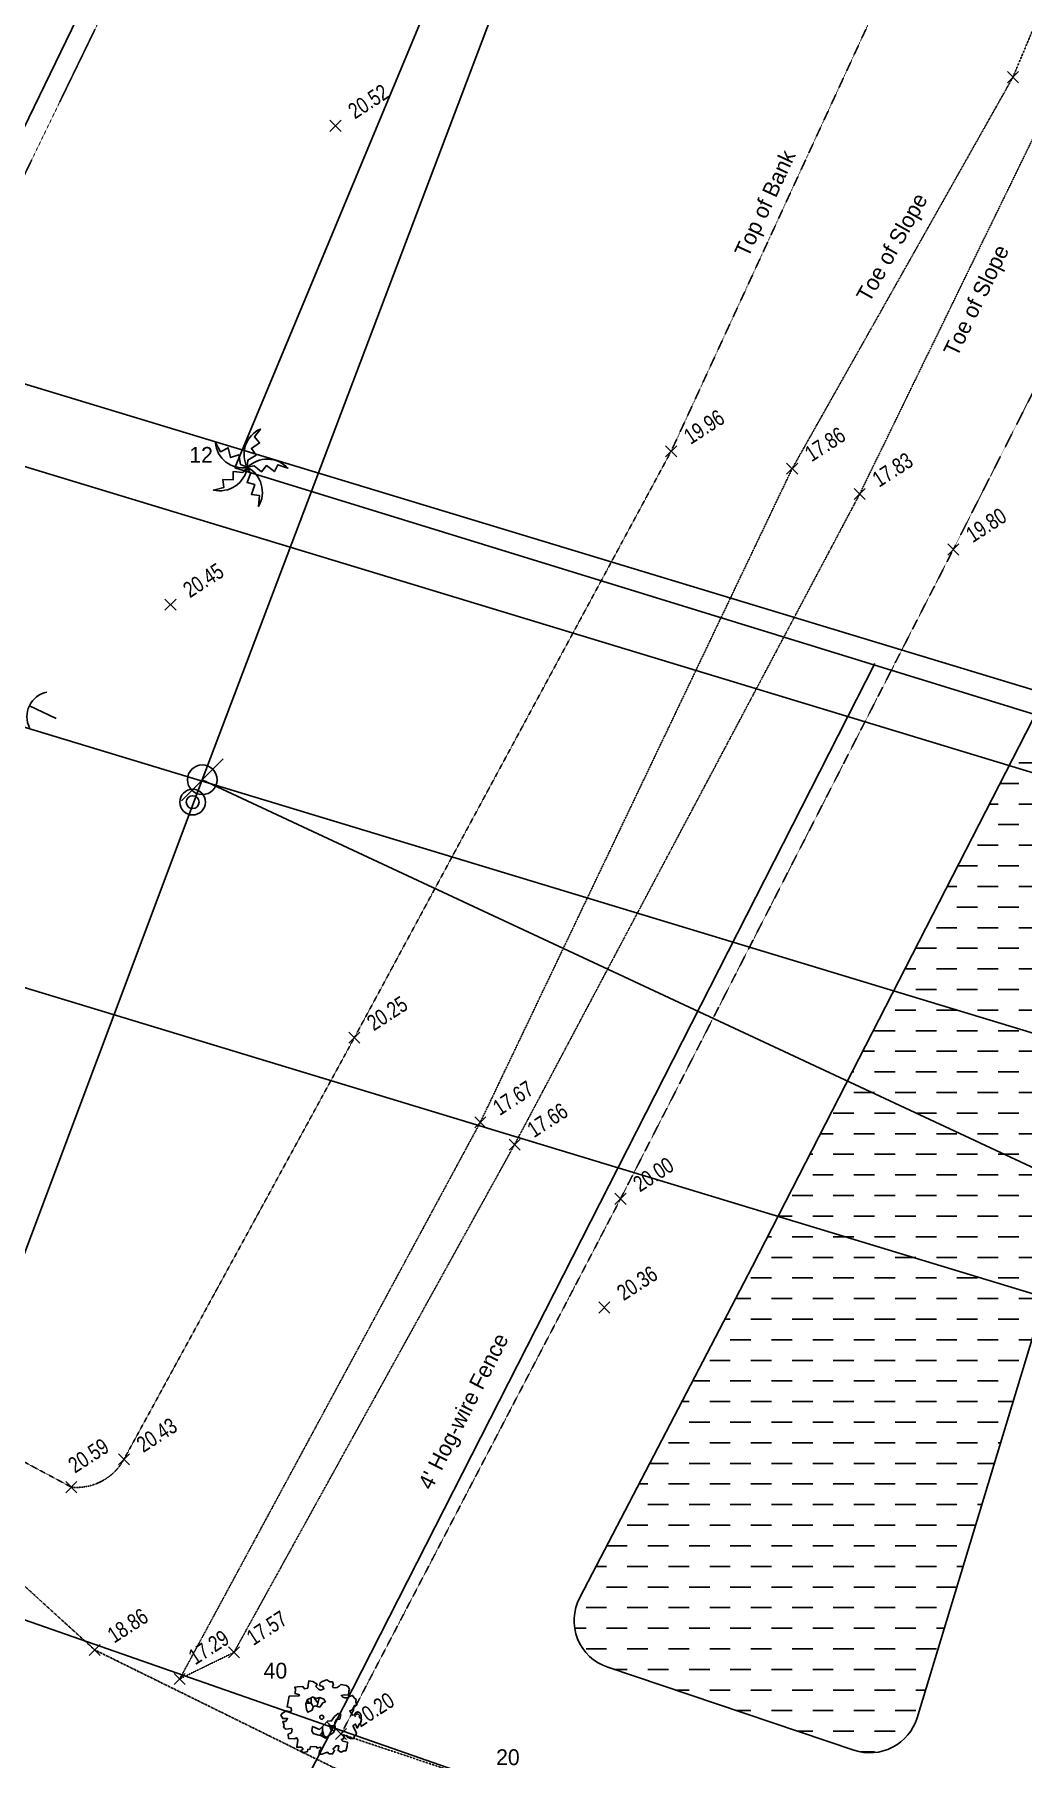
# Model space of a CAD drawing. Header units: inches. Extents: x -625442 to 34963, y -27993 to 66986.
# Drawn here: x -340169 to -338970, y 30717 to 32809 of the extents above; entities that cross this region are included whole.
import ezdxf
from ezdxf.enums import TextEntityAlignment as Align

# ---------------------------------------------------------------- set-up
doc = ezdxf.new("R2010")
doc.units = ezdxf.units.IN
doc.header["$LTSCALE"] = 0.5
doc.header["$MEASUREMENT"] = 0
for name, pattern in [('CENTERX2', [4, 2.5, -0.5, 0.5, -0.5]), ('DASHED2', [0.375, 0.25, -0.125]), ('DIVIDE2', [0.625, 0.25, -0.125, 0, -0.125, 0, -0.125])]:
    doc.linetypes.add(name, pattern=pattern)
for name, color, linetype in [('CL_SWALE', 227, 'CENTERX2'), ('EASEMENT', 7, 'Continuous'), ('EDGE OF PAVEMENT', 253, 'DASHED2'), ('FENCE', 7, 'FEN_LINE'), ('GUY WIRE', 10, 'Continuous'), ('OVERHEAD WIRE', 251, 'OHE_POWER_LINE'), ('P-BELOW-LIGHT', 143, 'Continuous'), ('POWER POLE WOODMARK', 2, 'Continuous'), ('SPOT ELEVATION TEXT', 252, 'Continuous'), ('TEXT', 7, 'Continuous'), ('TOE OF SLOPE', 36, 'DIVIDE2'), ('TOP OF BANK', 252, 'DASHED2'), ('Trees-Anno', 43, 'Continuous'), ('TreesMARK', 46, 'Continuous'), ('U Pedestal', 3, 'Continuous')]:
    doc.layers.add(name, color=color, linetype=linetype)
doc.styles.add('BLDG', font='IC-Romans.shx', dxfattribs={"width": 0.8})
doc.styles.add('ROMANS', font='ROMANS.SHX', dxfattribs={"height": 0.2})
doc.styles.get("Standard").update_dxf_attribs({"font": 'Arial.ttf'})
doc.styles.add('TXT', font='IC-Romans.shx')
doc.linetypes.add('FEN_LINE', pattern='A,0.5,-0.2,[" X ",Standard,S=0.1,R=0,X=-0.1,Y=-0.05],-0.25', length=0.95)
doc.linetypes.add('OHE_POWER_LINE', pattern='A,0.43,["OE",ROMANS,S=0.07,R=0,X=0,Y=-0.036398],0.009979,-0.121091', length=0.56107)

# ---------------------------------------------------------------- blocks, each defined once
blk = doc.blocks.new('SPT10')
at = {"color": 0, "linetype": 'Continuous'}
for p, q in [((-0.35, -0.35), (0.35, 0.35)), ((0.35, -0.35), (-0.35, 0.35))]:
    blk.add_line(p, q, dxfattribs=at)
blk = doc.blocks.new('TREE11')
at = {"linetype": 'Continuous'}
for p, q in [((-0.132, 0.24), (-0.134, 0.178)), ((-0.094, 0.242), (-0.047, 0.184)), ((-0.034, 0.247), (-0.058, 0.14)), ((-0.134, 0.178), (-0.184, 0.176)), ((-0.156, 0.177), (-0.179, 0.211)), ((-0.134, 0.178), (-0.103, 0.129)), ((0.006, -0.194), (-0.03, -0.231)), ((0.008, -0.119), (0.006, -0.244)), ((0.008, -0.167), (0.027, -0.23)), ((0.065, -0.059), (0.113, -0.104)), ((0.096, -0.089), (0.115, -0.156)), ((0.113, -0.104), (0.17, -0.108)), ((0.115, -0.156), (0.157, -0.173)), ((0.141, -0.107), (0.163, -0.133)), ((0.027, -0.23), (0.058, -0.256))]:
    blk.add_line(p, q, dxfattribs=at)
for points in [[(-0.04, 0.357), (-0.015, 0.344), (0.008, 0.351), (0.028, 0.361), (0.015, 0.389), (-0.027, 0.402), (-0.019, 0.434), (0.006, 0.451), (0.063, 0.474), (0.102, 0.449), (0.138, 0.447), (0.147, 0.41), (0.136, 0.393), (0.141, 0.378), (0.17, 0.37), (0.196, 0.378), (0.22, 0.391), (0.243, 0.415), (0.313, 0.402), (0.339, 0.381), (0.35, 0.351), (0.344, 0.329), (0.34, 0.28), (0.289, 0.282), (0.248, 0.275), (0.265, 0.252), (0.293, 0.244), (0.328, 0.244), (0.361, 0.265), (0.39, 0.275), (0.412, 0.246), (0.437, 0.224), (0.433, 0.195), (0.446, 0.154), (0.413, 0.148), (0.388, 0.092), (0.354, 0.079), (0.368, 0.058), (0.388, 0.027), (0.422, 0.031), (0.457, 0.043), (0.483, 0.016), (0.474, 0.001), (0.503, -0.026), (0.494, -0.071), (0.476, -0.084), (0.45, -0.136), (0.429, -0.087), (0.398, -0.104), (0.399, -0.119), (0.44, -0.196), (0.432, -0.226), (0.411, -0.238), (0.409, -0.268), (0.363, -0.268), (0.329, -0.255), (0.315, -0.23), (0.28, -0.238), (0.276, -0.273), (0.246, -0.282), (0.266, -0.303), (0.327, -0.315), (0.32, -0.365), (0.306, -0.423), (0.28, -0.423), (0.248, -0.44), (0.207, -0.421), (0.216, -0.36), (0.179, -0.362), (0.166, -0.381), (0.14, -0.4), (0.162, -0.419), (0.138, -0.464), (0.091, -0.464), (0.072, -0.441), (0.001, -0.467), (-0.033, -0.467), (-0.028, -0.422), (-0.003, -0.413), (-0.014, -0.379), (-0.063, -0.389), (-0.062, -0.374), (-0.141, -0.37), (-0.149, -0.404), (-0.177, -0.406), (-0.18, -0.435), (-0.24, -0.45), (-0.26, -0.42), (-0.236, -0.405), (-0.254, -0.38), (-0.315, -0.38), (-0.303, -0.291), (-0.316, -0.259), (-0.349, -0.272), (-0.418, -0.27), (-0.422, -0.212), (-0.383, -0.196), (-0.372, -0.151), (-0.384, -0.142), (-0.455, -0.151), (-0.484, -0.125), (-0.473, -0.106), (-0.49, -0.053), (-0.458, -0.053), (-0.439, -0.033), (-0.432, -0.017), (-0.493, -0.016), (-0.518, 0.028), (-0.497, 0.053), (-0.45, 0.082), (-0.409, 0.069), (-0.382, 0.08), (-0.388, 0.119), (-0.437, 0.131), (-0.412, 0.266), (-0.287, 0.27), (-0.282, 0.283), (-0.337, 0.3), (-0.331, 0.357), (-0.341, 0.379), (-0.305, 0.383), (-0.238, 0.387), (-0.216, 0.358), (-0.176, 0.368), (-0.17, 0.404), (-0.164, 0.459), (-0.113, 0.45), (-0.059, 0.418), (-0.073, 0.387)], [(-0.118, 0.258), (-0.067, 0.236), (-0.022, 0.249), (0.027, 0.23), (0.047, 0.196), (0.015, 0.181), (-0.022, 0.128), (-0.087, 0.145), (-0.114, 0.117), (-0.121, 0.09), (-0.174, 0.064), (-0.194, 0.1), (-0.201, 0.17), (-0.18, 0.224), (-0.136, 0.243)], [(0.014, -0.114), (0.079, -0.044), (0.118, -0.048), (0.163, 0.008), (0.206, 0.048), (0.241, 0.034), (0.227, -0.023), (0.185, -0.025), (0.166, -0.07), (0.171, -0.149), (0.145, -0.196), (0.088, -0.232), (0.048, -0.263), (-0.004, -0.237), (-0.053, -0.224), (-0.108, -0.207), (-0.126, -0.167), (-0.115, -0.115), (-0.029, -0.154)]]:
    blk.add_lwpolyline(points, close=True, dxfattribs=at)
blk.add_circle((0, 0), 0.0248, dxfattribs=at)
blk = doc.blocks.new('TR_PALM')
at = {"flags": 128}
blk.add_lwpolyline([(0, 0, -0.423359), (0.2134, -0.0041), (0.1615, 0.014), (0.1425, -0.0222), (0.1005, 0.0091), (0.0742, -0.0239), (0.0354, 0.0082), (0, 0.0008, -0.425081), (0.0593, -0.206), (0.0643, -0.1483), (0.0214, -0.1425), (0.0396, -0.0906), (-0.0008, -0.0799), (0.0165, -0.0321), (0.0008, 0, -0.432562), (-0.1788, -0.1195), (-0.1244, -0.1063), (-0.1285, -0.0643), (-0.075, -0.0659), (-0.075, -0.0222), (-0.0239, -0.0264), (0, 0, -0.439984), (-0.1681, 0.1302), (-0.1417, 0.0824), (-0.1005, 0.103), (-0.0882, 0.0511), (-0.0453, 0.0659), (-0.0354, 0.0148), (-0.0008, 0.0008, -0.429715), (0.0692, 0.2019), (0.0371, 0.1599), (0.0643, 0.1285), (0.0214, 0.0997), (0.0461, 0.0634), (0.0033, 0.0379), (-0.0008, 0.0008)], format="xyb", dxfattribs=at)
blk = doc.blocks.new('TREE9')
at = {"xscale": 2.399999904, "yscale": 2.399999904, "zscale": 2.399999904}
blk.add_blockref('TR_PALM', (-0.001, -0.001), dxfattribs=at)
blk = doc.blocks.new('SPT26')
at = {"color": 0, "linetype": 'Continuous'}
for radius in [0.5, 0.25]:
    blk.add_circle((0, 0), radius, dxfattribs=at)
blk = doc.blocks.new('SPT28')
at = {"color": 0, "linetype": 'Continuous'}
blk.add_line((0.53, 0.53), (-0.53, -0.53), dxfattribs=at)
blk.add_circle((0, 0), 0.375, dxfattribs=at)
blk = doc.blocks.new('SPT51')
at = {"color": 0, "linetype": 'Continuous'}
blk.add_line((0, 0), (0, 0.375), dxfattribs=at)
blk.add_arc((0, 0.3125), 0.3125, 216.8699, 323.1301, dxfattribs=at)

msp = doc.modelspace()

# ---------------------------------------------------------------- hatches: boundary and pattern name
at = {"layer": 'P-BELOW-LIGHT'}
h = msp.add_hatch(dxfattribs=at)
h.set_pattern_fill('DASH', color=256, scale=200)
edge = h.paths.add_edge_path()
edge.add_line((-339473.6395, 30827.56545), (-339174.93103, 30727.02224))
edge.add_arc((-339155.79062, 30783.88738), 60, 251.39712155, 343.11484956)
edge.add_line((-339098.37728, 30766.46013), (-338585.38937, 32456.47676))
edge.add_arc((-338642.80271, 32473.90401), 60, 343.11484956, 513.62767908)
edge.add_line((-338696.55829, 32500.55616), (-338893.75076, 32102.83218))
edge.add_line((-338893.75076, 32102.83218), (-339298.27458, 31313.32812))
edge.add_line((-339298.27458, 31313.32812), (-339507.68725, 30912.19782))
edge.add_arc((-339454.49909, 30884.4306), 60, 152.43289818, 251.39712155)

# ---------------------------------------------------------------- linework, layer by layer
at = {"layer": 'CL_SWALE'}
msp.add_lwpolyline([(-337757.71611, 29919.90593), (-338050.52164, 30043.15983), (-338665.97629, 30240.87365), (-339362.07126, 30487.2471), (-340095.96041, 30848.63522), (-340294.58022, 31029.1237), (-340487.02393, 31226.74397)], dxfattribs=at)
at = {"layer": 'DEFPOINTS'}
for p, q in [((-328337.03464, 28789.57021), (-343290.05203, 33328.41142)), ((-328364.91824, 28697.70888), (-343317.93563, 33236.55009)), ((-328450.78833, 28407.69444), (-343403.80572, 32946.53565)), ((-328536.65843, 28117.67999), (-343489.67582, 32656.5212)), ((-342456.01225, 31678.74163), (-335422.58553, 29224.79745))]:
    msp.add_line(p, q, dxfattribs=at)
at = {"layer": 'EASEMENT'}
msp.add_lwpolyline([(-335255.35094, 62485.96518, 0.1626301766), (-337622.07832, 56263.58777), (-338336.14519, 38866.35599, -0.1030827088), (-339572.87769, 33950.42063), (-343177.50559, 26524.35845, -0.0480698895), (-344991.60308, 23551.94768), (-351983.43791, 14239.82586, -0.0821429728), (-354911.40353, 11441.03679), (-355741.37491, 10874.52878, -0.0683606838), (-358767.79985, 9365.96362), (-364360.4446, 7475.86938, -0.0559828453), (-366446.12912, 7022.46018), (-366484.80621, 7018.49311, 0.1646773725), (-369940.43815, 5439.36656), (-371010.06136, 4432.74865, 0.0898707178), (-373236.49712, 1420.3017)], format="xyb", dxfattribs=at)
at = {"layer": 'EDGE OF PAVEMENT'}
msp.add_lwpolyline([(-339557.07578, 33943.53682), (-339818.46022, 33383.50123), (-340088.24324, 32830.54393), (-340359.20099, 32271.30445)], dxfattribs=at)
msp.add_lwpolyline([(-340374.34373, 30843.2301, 0.0874549709), (-340161.5942, 30660.48368), (-339935.17794, 30535.76931), (-339925.64002, 30557.25942), (-339920.39602, 30558.36133), (-339395.53794, 30359.57343), (-338702.02267, 30121.33596), (-338086.39534, 29898.85273), (-337721.79522, 29772.19309), (-337441.19241, 29687.20348), (-337293.59024, 29646.24827), (-337272.63908, 29639.2971), (-336889.33805, 29559.22625)], format="xyb", dxfattribs=at)
at = {"layer": 'FENCE'}
for points in [[(-339926.16426, 32283.13143), (-339280.89032, 33831.85857), (-338562.07734, 35537.54031), (-337937.55289, 37055.09066), (-337806.37529, 39056.54679), (-337655.26042, 41219.26017), (-337554.34276, 42763.95999)], [(-337199.83786, 31441.40899), (-339064.13212, 32017.31391), (-339926.16426, 32283.13143)], [(-340616.49903, 28966.48006), (-339971.99849, 30404.92624), (-339905.24188, 30561.33749), (-339149.78471, 32045.63649)]]:
    msp.add_lwpolyline(points, dxfattribs=at)
at = {"layer": 'OVERHEAD WIRE'}
for points in [[(-336603.2799, 30334.37478), (-339965.50712, 31904.49087), (-338238.50498, 36464.53545), (-337892.33383, 41118.22265), (-337570.38244, 45371.53407)], [(-341639.83972, 27442.09527), (-339965.50712, 31904.49087)]]:
    msp.add_lwpolyline(points, dxfattribs=at)
at = {"layer": 'P-BELOW-LIGHT'}
msp.add_lwpolyline([(-339473.6395, 30827.56545), (-339174.93103, 30727.02224, 0.4230220149), (-339098.37728, 30766.46013), (-338585.38937, 32456.47676, 0.9204561436), (-338696.55829, 32500.55616), (-338893.75076, 32102.83218), (-339298.27458, 31313.32812), (-339507.68725, 30912.19782, 0.4608170466)], format="xyb", close=True, dxfattribs=at)
at = {"layer": 'TOE OF SLOPE'}
msp.add_lwpolyline([(-339927.18247, 30845.66053), (-339586.72259, 31461.86903), (-339168.05423, 32251.07793), (-338932.09133, 32735.54665), (-338687.41315, 33322.53168), (-338405.64803, 33762.03083), (-338257.28703, 33910.36966), (-337788.41879, 33991.42096), (-337302.93051, 34068.87954), (-336923.84988, 34047.62343), (-336565.73975, 34013.98147, 0.2737642393), (-336190.95867, 34547.23375), (-336050.27915, 35017.9434), (-335823.09613, 35035.76952), (-335394.65077, 34902.22698), (-334916.80917, 34552.87563), (-334475.09165, 34030.80662), (-334091.65168, 33524.97988), (-333721.6326, 33006.52942), (-333376.28769, 32578.464)], format="xyb", dxfattribs=at)
msp.add_lwpolyline([(-338262.26339, 33978.62407), (-338486.28269, 33858.67479), (-338733.49402, 33349.77384), (-338982.08398, 32757.01794), (-339249.92637, 32282.00732), (-339628.31912, 31488.73918), (-339992.89845, 30813.49179), (-339927.18247, 30845.66053)], dxfattribs=at)
at = {"layer": 'TOP OF BANK'}
for points in [[(-339781.06814, 31591.50751), (-339396.73438, 32303.05454), (-339156.95684, 32822.75628), (-338867.89712, 33417.12071), (-338656.00011, 33943.78394)], [(-336467.10027, 33790.44751), (-336726.1177, 33738.77652), (-336957.67218, 33854.76028), (-337292.64251, 33734.68778), (-337742.67696, 33725.34869), (-338263.2381, 33618.1027), (-338545.25183, 33210.95181), (-338804.71128, 32676.88328), (-339054.48915, 32183.85431), (-339458.15715, 31396.02055)], [(-337690.01994, 29997.08082), (-338017.28166, 30152.03534), (-338627.02664, 30351.21924), (-339334.72829, 30592.16538), (-339797.21455, 30746.55556), (-339458.15715, 31396.02055)]]:
    msp.add_lwpolyline(points, dxfattribs=at)
msp.add_lwpolyline([(-339781.06814, 31591.50751), (-340060.66165, 31079.87861, -0.3008171014), (-340124.42726, 31046.17339), (-340238.29892, 31107.20891), (-340431.05817, 31298.44456), (-340541.83863, 31393.63356), (-340618.82453, 31285.44089)], format="xyb", dxfattribs=at)

# ---------------------------------------------------------------- block references
at = {"layer": 'GUY WIRE', "xscale": 95.99999999999999, "yscale": 95.99999999999999, "zscale": 95.99999999999999, "rotation": 244.1771996752772}
msp.add_blockref('SPT51', (-340175.33599, 31994.36491), dxfattribs=at)
at = {"layer": 'POWER POLE WOODMARK', "xscale": 48, "yscale": 48, "zscale": 48}
msp.add_blockref('SPT28', (-339965.50712, 31904.49087), dxfattribs=at)
at = {"layer": 'SPOT ELEVATION TEXT', "xscale": 19.2, "yscale": 19.2, "zscale": 19.2}
for p in [(-338982.08398, 32757.01794), (-339803.91406, 32697.98926), (-339396.73438, 32303.05454), (-339249.92637, 32282.00732), (-339168.05423, 32251.07793), (-339054.48915, 32183.85431), (-340004.14618, 32116.90024), (-339781.06814, 31591.50751), (-339628.31912, 31488.73918), (-339586.72259, 31461.86903), (-339458.15715, 31396.02055), (-339477.8945, 31264.15953), (-340060.66165, 31079.87861), (-340124.42726, 31046.17339), (-340095.96041, 30848.63522), (-339927.18247, 30845.66053), (-339992.89845, 30813.49179), (-339797.21455, 30746.55556)]:
    msp.add_blockref('SPT10', p, dxfattribs=at)
at = {"layer": 'TreesMARK', "color": 46, "xscale": 96, "yscale": 96, "zscale": 96}
for name, p in [('TREE9', (-339910.82888, 32283.67037)), ('TREE11', (-339820.66539, 30766.98755))]:
    msp.add_blockref(name, p, dxfattribs=at)
at = {"layer": 'U Pedestal', "xscale": 31.2, "yscale": 31.2, "zscale": 31.2}
msp.add_blockref('SPT26', (-339977.26367, 31877.36958), dxfattribs=at)

# ---------------------------------------------------------------- texts
at = {"layer": 'SPOT ELEVATION TEXT', "style": 'BLDG', "width": 0.8}
for s, p in [('20.52', (-339758.80188, 32719.58908)), ('19.96', (-339351.62221, 32324.65436)), ('17.86', (-339204.81419, 32303.60714)), ('17.83', (-339122.94205, 32272.67774)), ('19.80', (-339009.37698, 32205.45413)), ('20.45', (-339959.034, 32138.50006)), ('20.25', (-339735.95596, 31613.10732)), ('17.67', (-339583.20695, 31510.33899)), ('17.66', (-339541.61041, 31483.46884)), ('20.00', (-339413.04498, 31417.62036)), ('20.36', (-339432.78232, 31285.75934)), ('20.43', (-340015.54948, 31101.47843)), ('20.59', (-340098.43674, 31076.46353)), ('18.86', (-340050.84824, 30870.23503)), ('17.57', (-339882.07029, 30867.26034)), ('17.29', (-339952.57508, 30843.79693)), ('20.20', (-339752.10238, 30768.15538))]:
    msp.add_text(s, height=19.2, rotation=33, dxfattribs=at).set_placement(p, align=Align.CENTER)
at = {"layer": 'TEXT', "char_height": 19.2, "attachment_point": 1, "style": 'TXT'}
for s, insert, rotation in [('Top of Bank', (-339320.68685, 32545.04389), 65.23256683), ('Toe of Slope', (-339173.0848, 32491.79406), 60.5828218), ('Toe of Slope', (-339067.18785, 32424.89466), 64.03137269), ("4' Hog-wire Fence", (-339704.58835, 31050.22464), 63.02547035)]:
    msp.add_mtext(s, dxfattribs=dict(at, insert=insert, rotation=rotation))
at = {"layer": 'Trees-Anno', "char_height": 19.2, "attachment_point": 9, "style": 'TXT'}
for s, insert in [('12', (-339952.68979, 32289.08827)), ('40', (-339862.52631, 30813.66361)), ('20', (-339580.49258, 30708.62944))]:
    msp.add_mtext(s, dxfattribs=dict(at, insert=insert))

doc.saveas('drawing.dxf')
